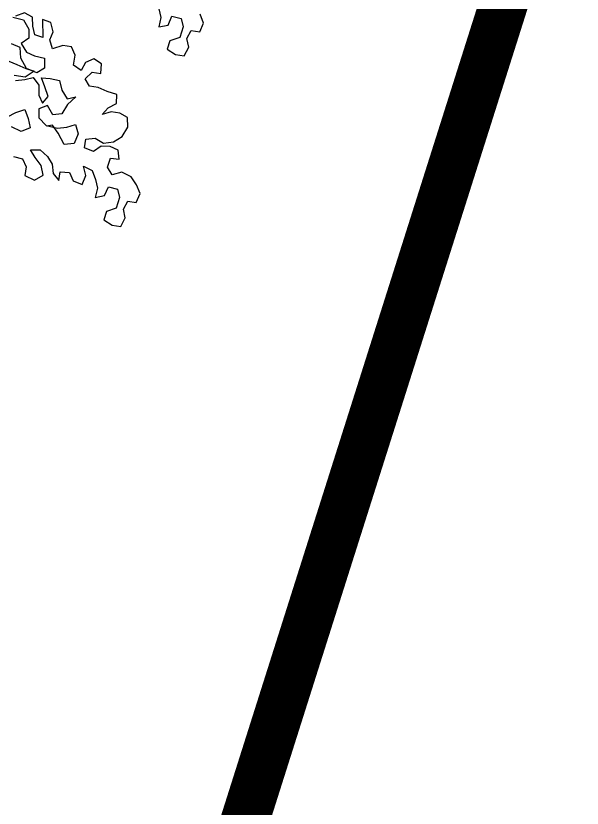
# Model space of a CAD drawing. Header units: inches. Extents: x 350994 to 353538, y 1581369 to 1583842.
# Drawn here: x 351691.107 to 351692.275, y 1583580.435 to 1583582.067 of the extents above; entities that cross this region are included whole.
import ezdxf

# ---------------------------------------------------------------- set-up
doc = ezdxf.new("R2010")
doc.units = ezdxf.units.IN
doc.header["$MEASUREMENT"] = 0
doc.linetypes.add('1', pattern=[0])
doc.layers.add("ROAD'S", color=1, linetype='1')
doc.layers.add('TREE', color=81, linetype='1')

# ---------------------------------------------------------------- blocks, each defined once
blk = doc.blocks.new('TREE_4')
at = {"color": 94}
for points in [[(2387.1, 6518.6), (2401.5, 6489.7), (2401.5, 6455), (2433.3, 6469.4), (2439.1, 6504.1), (2473.8, 6504.1), (2488.3, 6475.2), (2485.3, 6434.7), (2453.5, 6414.5), (2450.6, 6382.7), (2485.3, 6371.1), (2517.1, 6373.9), (2525.8, 6408.6), (2511.4, 6437.5), (2520.1, 6469.3), (2551.9, 6472.2), (2557.7, 6506.9), (2537.5, 6535.8)], [(1940.6, 6005.2), (1966.6, 6028.3), (1995.5, 6045.6), (2015.7, 6016.7), (2030.2, 5984.9), (2001.2, 5964.6), (1963.7, 5973.3)], [(1995.4, 5869.2), (2030.1, 5869.2), (2050.3, 5843.2), (2053.1, 5811.4), (2090.7, 5802.6), (2116.8, 5828.6), (2102.3, 5860.5), (2073.4, 5883.6), (2050.3, 5906.8), (2085, 5915.4), (2116.8, 5898), (2139.9, 5874.9), (2151.5, 5843.1), (2177.5, 5822.8), (2174.6, 5854.6), (2209.3, 5860.4), (2229.5, 5834.3), (2264.2, 5828.5), (2270, 5863.2), (2252.7, 5895), (2287.4, 5886.3), (2307.6, 5857.4), (2322, 5828.5), (2322, 5793.8), (2353.8, 5808.2), (2359.6, 5842.9), (2394.3, 5842.8), (2408.8, 5813.9), (2405.8, 5773.4), (2374, 5753.2), (2371.1, 5721.4), (2405.8, 5709.8), (2437.6, 5712.7), (2446.3, 5747.4), (2431.9, 5776.3), (2440.6, 5808.1), (2472.4, 5811), (2478.2, 5845.7), (2458, 5874.6), (2432, 5897.7), (2394.4, 5906.5), (2362.6, 5889.1), (2339.5, 5912.3), (2342.4, 5947), (2374.2, 5949.8), (2362.7, 5981.7), (2330.9, 5987.5), (2299.1, 5981.7), (2275.9, 5955.7), (2241.2, 5961.5), (2238.4, 5993.3), (2270.2, 6004.9), (2304.9, 5993.3), (2339.6, 6007.7), (2365.6, 6033.7), (2377.2, 6071.3), (2368.6, 6106), (2336.8, 6114.7), (2305, 6111.8), (2276, 6094.5), (2290.5, 6123.4), (2316.6, 6146.5), (2310.8, 6178.3), (2273.2, 6181.2), (2238.5, 6187.1), (2206.7, 6184.2), (2183.6, 6207.3), (2203.9, 6236.2), (2235.7, 6239.1), (2229.9, 6273.8), (2198.1, 6285.4), (2172.1, 6265.2), (2163.4, 6233.4), (2131.6, 6245), (2128.7, 6282.6), (2108.5, 6308.6), (2076.7, 6305.7), (2042, 6285.5), (2024.7, 6314.5), (2030.5, 6346.3), (2013.2, 6378.1), (1981.4, 6381), (1998.7, 6317.4), (1966.9, 6320.3), (1952.4, 6349.2), (1943.8, 6381), (1912, 6389.7), (1883.1, 6369.5)], [(1874.4, 6363.8), (1914.9, 6363.7), (1940.9, 6334.8), (1949.5, 6303), (1926.4, 6277), (1952.3, 6250.9), (1984.1, 6245.1), (2021.7, 6245.1), (2030.4, 6210.4), (2007.2, 6187.3), (1966.8, 6193.1), (1937.9, 6224.9), (1926.3, 6262.5), (1891.6, 6268.3)], [(1897.4, 6204.7), (1929.2, 6198.9), (1963.9, 6193.1), (1995.7, 6190.2), (1969.6, 6161.3), (1929.1, 6158.4)], [(1937.8, 6141.1), (1969.6, 6152.6), (1998.5, 6167), (2024.5, 6143.9), (2033.2, 6109.2), (2053.4, 6083.1), (2067.9, 6112), (2047.7, 6143.9), (2027.5, 6172.8), (2059.3, 6178.5), (2094, 6178.5), (2111.3, 6146.7), (2137.3, 6120.6), (2166.2, 6135.1), (2143, 6100.4), (2131.4, 6062.8), (2099.6, 6051.3), (2073.6, 6080.2), (2044.7, 6060), (2053.3, 6028.2), (2085.1, 6007.9), (2128.5, 6007.9), (2160.3, 6019.4), (2189.2, 6036.7), (2206.6, 6004.9), (2200.7, 5967.3), (2166, 5955.8), (2134.3, 5990.5), (2108.3, 6013.7), (2088, 6005)]]:
    blk.add_lwpolyline(points, dxfattribs=at)

msp = doc.modelspace()

# ---------------------------------------------------------------- linework, layer by layer
at = {"layer": "ROAD'S", "lineweight": 5, "const_width": 0.1}
msp.add_lwpolyline([(351585.9109, 1583663.8257), (351585.9109, 1583663.8257), (351694.5933, 1583601.7243), (351695.6944, 1583599.0078), (351696.1282, 1583594.7552), (351690.5648, 1583577.2087)], dxfattribs=at)

# ---------------------------------------------------------------- block references
at = {"layer": 'TREE', "lineweight": 5, "xscale": 0.0005632341247466223, "yscale": 0.0005632341530485974, "zscale": 0.0005632341444477617, "rotation": 346.4411541233163}
msp.add_blockref('TREE_4', (351689.2346, 1583578.8272), dxfattribs=at)

doc.saveas('drawing.dxf')
